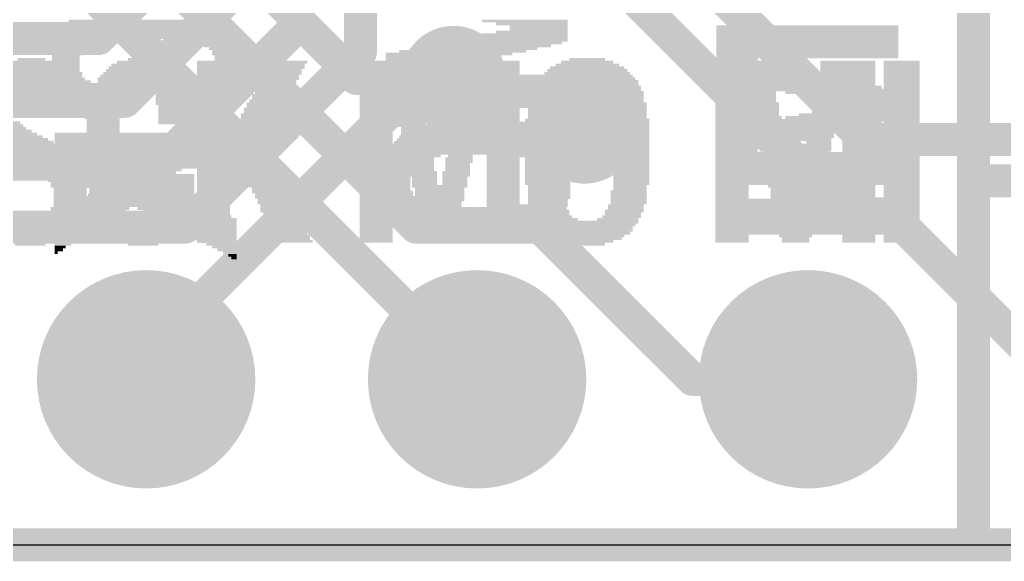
# Model space of a CAD drawing. Extents: x -0.1 to 50.8, y -0.1 to 23.
# Drawn here: x 30.78 to 38.34, y -0.13 to 4.03 of the extents above; entities that cross this region are included whole.
import ezdxf

# ---------------------------------------------------------------- set-up
doc = ezdxf.new("R2010")
doc.units = 0
for name, color, linetype in [('1', 12, 'CONTINUOUS'), ('16', 5, 'CONTINUOUS'), ('17', 110, 'CONTINUOUS'), ('18', 110, 'CONTINUOUS'), ('20', 53, 'CONTINUOUS'), ('200', 40, 'CONTINUOUS'), ('201', 6, 'CONTINUOUS')]:
    doc.layers.add(name, color=color, linetype=linetype)

# ---------------------------------------------------------------- blocks, each defined once
blk = doc.blocks.new('ROUNDP')
at = {"const_width": 0.5}
blk.add_lwpolyline([(0, -0.25, 1), (0, 0.25, 1), (0, -0.25)], format="xyb", dxfattribs=at)
blk = doc.blocks.new('RECT')
blk.add_solid([(-0.5, -0.5), (0.5, -0.5), (-0.5, 0.5), (0.5, 0.5)])
blk = doc.blocks.new('ROUNDV')
at = {"const_width": 0.5}
blk.add_lwpolyline([(0, -0.25, 1), (0, 0.25, 1), (0, -0.25)], format="xyb", dxfattribs=at)

msp = doc.modelspace()

# ---------------------------------------------------------------- linework, layer by layer
at = {"layer": '1', "const_width": 0.254}
for points in [[(38.1, 2.794), (38.1, 22.86)], [(32.8951, 6.5816), (32.8951, 3.9667)], [(33.3951, 6.5816), (33.3951, 3.7842)], [(31.8951, 4.3952), (31.3864, 3.8865)], [(32.3951, 4.2127), (31.5863, 3.4039)], [(32.8951, 3.9667), (31.8497, 2.9213)], [(31.3864, 3.8865), (27.524, 3.8865)], [(33.3951, 3.7842), (32.0496, 2.4387)], [(31.75, 1.4566), (33.8733, 3.5799)], [(33.8733, 3.5799), (34.109, 3.5799)], [(31.5863, 3.4039), (27.7239, 3.4039)], [(31.8497, 2.9213), (28.4318, 2.9213)], [(45.72, 2.794), (38.1, 2.794)], [(32.0496, 2.4387), (29.972, 2.4387)], [(31.75, 1.27), (31.75, 1.4566)], [(0, 0), (45.72, 0)]]:
    msp.add_lwpolyline(points, dxfattribs=at)
at = {"layer": '1', "const_width": 0.127}
for points in [[(32.94, 3.9218, 1), (32.8502, 4.0116)], [(31.3864, 3.823, 1), (31.3864, 3.95)], [(32.8316, 3.9667, 1), (32.9586, 3.9667)], [(31.3415, 3.9314, 1), (31.4313, 3.8416)], [(33.44, 3.7393, 1), (33.3502, 3.8291)], [(33.3316, 3.7842, 1), (33.4586, 3.7842)], [(33.8733, 3.6434, 1), (33.8733, 3.5164)], [(33.9182, 3.535, 1), (33.8284, 3.6248)], [(34.109, 3.5164, 1), (34.109, 3.6434)], [(31.5414, 3.4488, 1), (31.6312, 3.359)], [(31.5863, 3.3404, 1), (31.5863, 3.4674)], [(31.8048, 2.9662, 1), (31.8946, 2.8764)], [(31.8497, 2.8578, 1), (31.8497, 2.9848)], [(38.1, 2.8575, 1), (38.1, 2.7305)], [(38.0365, 2.794, 1), (38.1635, 2.794)], [(32.0047, 2.4836, 1), (32.0945, 2.3938)], [(32.0496, 2.3752, 1), (32.0496, 2.5022)], [(31.8135, 1.4566, 1), (31.6865, 1.4566)], [(31.7051, 1.5015, 1), (31.7949, 1.4117)], [(31.6865, 1.27, 1), (31.8135, 1.27)]]:
    msp.add_lwpolyline(points, format="xyb", dxfattribs=at)
at = {"layer": '16', "const_width": 0.254}
for points in [[(38.1, 22.86), (38.1, 0)], [(34.8996, 5.4747), (37.2628, 3.1115)], [(34.417, 5.2705), (37.1475, 2.54)], [(32.3342, 4.6082), (33.3625, 3.5799)], [(31.8516, 4.4083), (33.8215, 2.4384)], [(31.369, 4.191), (34.29, 1.27)], [(33.3625, 3.5799), (34.109, 3.5799)], [(37.2628, 3.1115), (39.1809, 3.1115)], [(37.1475, 2.54), (37.465, 2.54)], [(37.465, 2.54), (38.735, 1.27)], [(33.8215, 2.4384), (34.774, 2.4384)], [(34.774, 2.4384), (35.9424, 1.27)], [(35.9424, 1.27), (36.83, 1.27)], [(38.1, 0), (0, 0)]]:
    msp.add_lwpolyline(points, dxfattribs=at)
at = {"layer": '16', "const_width": 0.127}
for points in [[(33.3625, 3.6434, 1), (33.3625, 3.5164)], [(34.109, 3.5164, 1), (34.109, 3.6434)], [(33.3176, 3.535, 1), (33.4074, 3.6248)], [(37.2628, 3.175, 1), (37.2628, 3.048)], [(37.2179, 3.0666, 1), (37.3077, 3.1564)], [(37.1475, 2.6035, 1), (37.1475, 2.4765)], [(37.1026, 2.4951, 1), (37.1924, 2.5849)], [(37.5099, 2.5849, 1), (37.4201, 2.4951)], [(37.465, 2.4765, 1), (37.465, 2.6035)], [(33.8215, 2.5019, 1), (33.8215, 2.3749)], [(33.7766, 2.3935, 1), (33.8664, 2.4833)], [(34.8189, 2.4833, 1), (34.7291, 2.3935)], [(34.774, 2.3749, 1), (34.774, 2.5019)], [(34.2451, 1.2251, 1), (34.3349, 1.3149)], [(35.9424, 1.3335, 1), (35.9424, 1.2065)], [(35.8975, 1.2251, 1), (35.9873, 1.3149)], [(36.83, 1.2065, 1), (36.83, 1.3335)], [(38.1, -0.0635, 1), (38.1, 0.0635)], [(38.0365, 0, 1), (38.1635, 0)]]:
    msp.add_lwpolyline(points, format="xyb", dxfattribs=at)
at = {"layer": '20'}
msp.add_line((2.54, 0), (48.26, 0), dxfattribs=at)

# ---------------------------------------------------------------- block references
at = {"layer": '17', "xscale": 1.6764, "yscale": 1.6764, "rotation": 270}
for p in [(31.75, 1.27), (31.75, 1.27), (34.29, 1.27), (34.29, 1.27), (36.83, 1.27), (36.83, 1.27)]:
    msp.add_blockref('ROUNDP', p, dxfattribs=at)
at = {"layer": '18', "xscale": 0.8064, "yscale": 0.8064}
for p in [(34.109, 3.5799), (34.109, 3.5799), (35.1155, 3.175), (35.1155, 3.175)]:
    msp.add_blockref('ROUNDV', p, dxfattribs=at)
at = {"layer": '200', "yscale": 0.0212}
for p, xscale in [((30.8809, 3.704), 0.3598), ((30.8703, 3.7252), 0.2117), ((31.7064, 3.704), 0.3598), ((31.717, 3.7252), 0.2117), ((32.2673, 3.704), 0.254), ((32.8494, 3.704), 0.2752), ((33.6007, 3.704), 0.4233), ((34.405, 3.704), 0.4233), ((35.1353, 3.704), 0.4021), ((35.1353, 3.7252), 0.2752), ((36.3311, 3.704), 0.4233), ((37.1354, 3.704), 0.4233), ((37.5482, 3.704), 0.2752), ((30.8704, 3.6194), 0.5926), ((30.8704, 3.6405), 0.5503), ((30.8704, 3.6617), 0.508), ((30.8809, 3.6829), 0.4445), ((31.7064, 3.6194), 0.5715), ((31.717, 3.6405), 0.5503), ((31.7064, 3.6617), 0.4868), ((31.7064, 3.6829), 0.4445), ((32.2673, 3.6829), 0.254), ((32.2673, 3.6617), 0.254), ((32.2673, 3.6405), 0.254), ((32.2673, 3.6194), 0.254), ((32.807, 3.6405), 0.2752), ((32.807, 3.6194), 0.2752), ((32.8282, 3.6829), 0.2752), ((32.8282, 3.6617), 0.2752), ((33.6007, 3.6829), 0.4233), ((33.6007, 3.6617), 0.4233), ((33.6007, 3.6405), 0.4233), ((33.6007, 3.6194), 0.4233), ((34.405, 3.6829), 0.4233), ((34.405, 3.6617), 0.4233), ((34.405, 3.6405), 0.4233), ((34.405, 3.6194), 0.4233), ((35.1353, 3.6194), 0.6561), ((35.1353, 3.6405), 0.6138), ((35.1353, 3.6617), 0.5715), ((35.1353, 3.6829), 0.4868), ((36.3311, 3.6829), 0.4233), ((36.3311, 3.6617), 0.4233), ((36.3311, 3.6405), 0.4233), ((36.3311, 3.6194), 0.4233), ((37.1354, 3.6829), 0.4233), ((37.1354, 3.6617), 0.4233), ((37.1354, 3.6405), 0.4233), ((37.1354, 3.6194), 0.4233), ((37.5482, 3.6829), 0.2752), ((37.5482, 3.6617), 0.2752), ((37.5482, 3.6405), 0.2752), ((37.5482, 3.6194), 0.2752), ((30.8704, 3.5559), 0.6773), ((30.8809, 3.577), 0.6561), ((30.8704, 3.5982), 0.635), ((31.7064, 3.577), 0.6561), ((31.7064, 3.5559), 0.6561), ((31.7064, 3.5982), 0.6138), ((32.2673, 3.5982), 0.254), ((32.2673, 3.577), 0.254), ((32.2673, 3.5559), 0.254), ((32.7647, 3.5559), 0.2752), ((32.7859, 3.5982), 0.2752), ((32.7859, 3.577), 0.2752), ((33.6113, 3.5982), 0.4445), ((33.6113, 3.577), 0.4445), ((33.6113, 3.5559), 0.4445), ((34.3945, 3.5982), 0.4445), ((34.3945, 3.577), 0.4445), ((34.3945, 3.5559), 0.4445), ((35.1353, 3.5559), 0.7831), ((35.1353, 3.577), 0.7408), ((35.1353, 3.5982), 0.6985), ((36.3417, 3.5982), 0.4445), ((36.3417, 3.577), 0.4445), ((36.3417, 3.5559), 0.4445), ((37.1249, 3.5982), 0.4445), ((37.1249, 3.577), 0.4445), ((37.1249, 3.5559), 0.4445), ((37.5482, 3.5982), 0.2752), ((37.5482, 3.577), 0.2752), ((37.5482, 3.5559), 0.2752), ((30.6693, 3.5135), 0.3175), ((30.6481, 3.4924), 0.2752), ((30.8809, 3.5347), 0.6985), ((31.082, 3.5135), 0.2963), ((31.1032, 3.4924), 0.254), ((31.1138, 3.4712), 0.2328), ((31.4736, 3.4712), 0.2752), ((31.7064, 3.5347), 0.6985), ((31.5053, 3.5135), 0.2963), ((31.4842, 3.4924), 0.254), ((31.9075, 3.5135), 0.2963), ((31.9286, 3.4924), 0.2963), ((31.9392, 3.4712), 0.2752), ((32.2673, 3.5347), 0.254), ((32.2673, 3.5135), 0.254), ((32.2673, 3.4924), 0.254), ((32.2673, 3.4712), 0.254), ((32.7224, 3.4924), 0.2752), ((32.7224, 3.4712), 0.2752), ((32.7435, 3.5347), 0.2752), ((32.7435, 3.5135), 0.2752), ((33.6113, 3.5347), 0.4445), ((33.6113, 3.5135), 0.4445), ((33.6219, 3.4924), 0.4657), ((33.6219, 3.4712), 0.4657), ((34.3839, 3.4924), 0.4657), ((34.3839, 3.4712), 0.4657), ((34.3945, 3.5347), 0.4445), ((34.3945, 3.5135), 0.4445), ((34.8495, 3.4712), 0.2963), ((34.8919, 3.5135), 0.3387), ((34.8707, 3.4924), 0.2963), ((35.1353, 3.5347), 0.7831), ((35.3787, 3.5135), 0.3387), ((35.3998, 3.4924), 0.2963), ((35.421, 3.4712), 0.2963), ((36.3417, 3.5347), 0.4445), ((36.3417, 3.5135), 0.4445), ((36.3523, 3.4924), 0.4657), ((36.3523, 3.4712), 0.4657), ((37.1143, 3.4924), 0.4656), ((37.1143, 3.4712), 0.4656), ((37.1249, 3.5347), 0.4445), ((37.1249, 3.5135), 0.4445), ((37.5482, 3.5347), 0.2752), ((37.5482, 3.5135), 0.2752), ((37.5482, 3.4924), 0.2752), ((37.5482, 3.4712), 0.2752), ((31.1243, 3.45), 0.254), ((31.1243, 3.4289), 0.254), ((31.1349, 3.4077), 0.2328), ((31.4418, 3.4077), 0.254), ((31.463, 3.45), 0.254), ((31.463, 3.4289), 0.254), ((31.9498, 3.45), 0.254), ((31.9498, 3.4289), 0.254), ((31.9498, 3.4077), 0.254), ((32.2673, 3.45), 0.254), ((32.2673, 3.4289), 0.254), ((32.2673, 3.4077), 0.254), ((32.68, 3.4077), 0.2752), ((32.7012, 3.45), 0.2752), ((32.7012, 3.4289), 0.2752), ((33.6219, 3.45), 0.4657), ((33.6219, 3.4289), 0.4657), ((33.6219, 3.4077), 0.4657), ((34.3839, 3.45), 0.4657), ((34.3839, 3.4289), 0.4657), ((34.3839, 3.4077), 0.4657), ((34.8495, 3.45), 0.2963), ((34.8389, 3.4289), 0.2752), ((34.8389, 3.4077), 0.2752), ((35.421, 3.45), 0.2963), ((35.4316, 3.4289), 0.2752), ((35.4316, 3.4077), 0.2752), ((36.3523, 3.45), 0.4657), ((36.3523, 3.4289), 0.4657), ((36.3523, 3.4077), 0.4657), ((37.1143, 3.45), 0.4656), ((37.1143, 3.4289), 0.4656), ((37.1143, 3.4077), 0.4656), ((37.5482, 3.45), 0.2752), ((37.5482, 3.4289), 0.2752), ((37.5482, 3.4077), 0.2752), ((31.1349, 3.3865), 0.2328), ((31.1349, 3.3654), 0.2328), ((31.1349, 3.3442), 0.2328), ((31.1349, 3.323), 0.2328), ((31.4418, 3.3865), 0.254), ((31.4418, 3.3654), 0.254), ((31.4418, 3.3442), 0.254), ((31.4418, 3.323), 0.254), ((31.9604, 3.3865), 0.2752), ((31.971, 3.3654), 0.254), ((31.971, 3.3442), 0.254), ((31.971, 3.323), 0.254), ((32.2673, 3.3865), 0.254), ((32.2673, 3.3654), 0.254), ((32.2673, 3.3442), 0.254), ((32.2673, 3.323), 0.254), ((32.6377, 3.3442), 0.2752), ((32.6377, 3.323), 0.2752), ((32.6589, 3.3865), 0.2752), ((32.6589, 3.3654), 0.2752), ((33.5161, 3.3865), 0.254), ((33.5161, 3.3654), 0.254), ((33.5161, 3.3442), 0.254), ((33.5161, 3.323), 0.254), ((33.7701, 3.3865), 0.2117), ((33.7701, 3.3654), 0.2117), ((33.7701, 3.3442), 0.2117), ((33.7701, 3.323), 0.2117), ((34.2357, 3.3865), 0.2117), ((34.2357, 3.3654), 0.2117), ((34.2357, 3.3442), 0.2117), ((34.2357, 3.323), 0.2117), ((34.4897, 3.3865), 0.254), ((34.4897, 3.3654), 0.254), ((34.4897, 3.3442), 0.254), ((34.4897, 3.323), 0.254), ((34.8178, 3.3865), 0.2752), ((34.8178, 3.3654), 0.2752), ((34.8178, 3.3442), 0.2752), ((34.8178, 3.323), 0.2752), ((35.4527, 3.3865), 0.2752), ((35.4527, 3.3654), 0.2752), ((35.4527, 3.3442), 0.2752), ((35.4527, 3.323), 0.2752), ((36.2465, 3.3865), 0.254), ((36.2465, 3.3654), 0.254), ((36.2465, 3.3442), 0.254), ((36.2465, 3.323), 0.254), ((36.5005, 3.3865), 0.2117), ((36.5005, 3.3654), 0.2117), ((36.5005, 3.3442), 0.2117), ((36.5005, 3.323), 0.2117), ((36.9661, 3.3865), 0.2117), ((36.9661, 3.3654), 0.2117), ((36.9661, 3.3442), 0.2117), ((36.9661, 3.323), 0.2117), ((37.2201, 3.3865), 0.254), ((37.2201, 3.3654), 0.254), ((37.2201, 3.3442), 0.254), ((37.2201, 3.323), 0.254), ((37.5482, 3.3865), 0.2752), ((37.5482, 3.3654), 0.2752), ((37.5482, 3.3442), 0.2752), ((37.5482, 3.323), 0.2752), ((31.4207, 3.2595), 0.254), ((31.4418, 3.3019), 0.254), ((31.4312, 3.2807), 0.2328), ((31.971, 3.3019), 0.254), ((31.971, 3.2807), 0.254), ((31.971, 3.2595), 0.254), ((32.2673, 3.3019), 0.254), ((32.2673, 3.2807), 0.254), ((32.2673, 3.2595), 0.254), ((32.5954, 3.2595), 0.2752), ((32.6165, 3.3019), 0.2752), ((32.6165, 3.2807), 0.2752), ((33.5161, 3.3019), 0.254), ((33.5161, 3.2807), 0.254), ((33.5161, 3.2595), 0.254), ((33.7912, 3.2807), 0.2117), ((33.7912, 3.2595), 0.2117), ((33.7807, 3.3019), 0.1905), ((34.2145, 3.2807), 0.2117), ((34.2145, 3.2595), 0.2117), ((34.2251, 3.3019), 0.1905), ((34.4897, 3.3019), 0.254), ((34.4897, 3.2807), 0.254), ((34.4897, 3.2595), 0.254), ((34.7966, 3.2595), 0.2752), ((34.8178, 3.3019), 0.2752), ((34.8072, 3.2807), 0.254), ((35.4527, 3.3019), 0.2752), ((35.4633, 3.2807), 0.254), ((35.4739, 3.2595), 0.2752), ((36.2465, 3.3019), 0.254), ((36.2465, 3.2807), 0.254), ((36.2465, 3.2595), 0.254), ((36.511, 3.3019), 0.1905), ((36.5216, 3.2807), 0.2117), ((36.5216, 3.2595), 0.2117), ((36.9449, 3.2807), 0.2117), ((36.9449, 3.2595), 0.2117), ((36.9555, 3.3019), 0.1905), ((37.2201, 3.3019), 0.254), ((37.2201, 3.2807), 0.254), ((37.2201, 3.2595), 0.254), ((37.5482, 3.3019), 0.2752), ((37.5482, 3.2807), 0.2752), ((37.5482, 3.2595), 0.2752), ((30.6375, 3.2384), 0.2963), ((30.6481, 3.2172), 0.3175), ((30.6693, 3.196), 0.3175), ((30.6904, 3.1749), 0.3598), ((31.4207, 3.2384), 0.254), ((31.4207, 3.2172), 0.254), ((31.4207, 3.196), 0.254), ((31.4207, 3.1749), 0.254), ((31.971, 3.2384), 0.254), ((32.2673, 3.2384), 0.254), ((32.2673, 3.2172), 0.254), ((32.2673, 3.196), 0.254), ((32.2673, 3.1749), 0.254), ((32.553, 3.196), 0.2752), ((32.553, 3.1749), 0.2752), ((32.5742, 3.2384), 0.2752), ((32.5742, 3.2172), 0.2752), ((33.5161, 3.2384), 0.254), ((33.5161, 3.2172), 0.254), ((33.5161, 3.196), 0.254), ((33.5161, 3.1749), 0.254), ((33.7912, 3.2384), 0.2117), ((33.7912, 3.2172), 0.2117), ((33.8018, 3.196), 0.1905), ((33.8124, 3.1749), 0.2117), ((34.1934, 3.1749), 0.2117), ((34.2145, 3.2384), 0.2117), ((34.2145, 3.2172), 0.2117), ((34.204, 3.196), 0.1905), ((34.4897, 3.2384), 0.254), ((34.4897, 3.2172), 0.254), ((34.4897, 3.196), 0.254), ((34.4897, 3.1749), 0.254), ((34.7966, 3.2384), 0.2752), ((34.7966, 3.2172), 0.2752), ((34.7966, 3.196), 0.2752), ((34.7966, 3.1749), 0.2752), ((35.4739, 3.2384), 0.2752), ((35.4739, 3.2172), 0.2752), ((35.4739, 3.196), 0.2752), ((35.4739, 3.1749), 0.2752), ((36.2465, 3.2384), 0.254), ((36.2465, 3.2172), 0.254), ((36.2465, 3.196), 0.254), ((36.2465, 3.1749), 0.254), ((36.5216, 3.2384), 0.2117), ((36.5216, 3.2172), 0.2117), ((36.5322, 3.196), 0.1905), ((36.5428, 3.1749), 0.2117), ((36.9238, 3.1749), 0.2117), ((36.9449, 3.2384), 0.2117), ((36.9449, 3.2172), 0.2117), ((36.9344, 3.196), 0.1905), ((37.2201, 3.2384), 0.254), ((37.2201, 3.2172), 0.254), ((37.2201, 3.196), 0.254), ((37.2201, 3.1749), 0.254), ((37.5482, 3.2384), 0.2752), ((37.5482, 3.2172), 0.2752), ((37.5482, 3.196), 0.2752), ((37.5482, 3.1749), 0.2752), ((30.7116, 3.1537), 0.4022), ((30.7645, 3.1114), 0.4656), ((30.7434, 3.1325), 0.4233), ((30.7963, 3.0902), 0.4868), ((31.4207, 3.1537), 0.254), ((31.4207, 3.1325), 0.254), ((31.4207, 3.1114), 0.254), ((31.4207, 3.0902), 0.254), ((32.4049, 3.1537), 0.5291), ((32.4049, 3.1325), 0.5291), ((32.3943, 3.1114), 0.508), ((32.4049, 3.0902), 0.5291), ((33.5161, 3.1537), 0.254), ((33.5161, 3.1325), 0.254), ((33.5161, 3.1114), 0.254), ((33.5161, 3.0902), 0.254), ((33.8124, 3.1537), 0.2117), ((33.8124, 3.1325), 0.2117), ((33.823, 3.1114), 0.1905), ((33.823, 3.0902), 0.1905), ((34.1934, 3.1537), 0.2117), ((34.1934, 3.1325), 0.2117), ((34.1828, 3.1114), 0.1905), ((34.1828, 3.0902), 0.1905), ((34.4897, 3.1537), 0.254), ((34.4897, 3.1325), 0.254), ((34.4897, 3.1114), 0.254), ((34.4897, 3.0902), 0.254), ((34.7966, 3.1537), 0.2752), ((34.7966, 3.1325), 0.2752), ((34.7966, 3.1114), 0.2752), ((34.7966, 3.0902), 0.2752), ((35.4739, 3.1537), 0.2752), ((35.4739, 3.1325), 0.2752), ((35.4739, 3.1114), 0.2752), ((35.4739, 3.0902), 0.2752), ((36.2465, 3.1537), 0.254), ((36.2465, 3.1325), 0.254), ((36.2465, 3.1114), 0.254), ((36.2465, 3.0902), 0.254), ((36.5428, 3.1537), 0.2117), ((36.5428, 3.1325), 0.2117), ((36.5534, 3.1114), 0.1905), ((36.5534, 3.0902), 0.1905), ((36.9238, 3.1537), 0.2117), ((36.9238, 3.1325), 0.2117), ((36.9132, 3.1114), 0.1905), ((36.9132, 3.0902), 0.1905), ((37.2201, 3.1537), 0.254), ((37.2201, 3.1325), 0.254), ((37.2201, 3.1114), 0.254), ((37.2201, 3.0902), 0.254), ((37.5482, 3.1537), 0.2752), ((37.5482, 3.1325), 0.2752), ((37.5482, 3.1114), 0.2752), ((37.5482, 3.0902), 0.2752), ((30.8174, 3.069), 0.5291), ((30.8492, 3.0479), 0.5503), ((30.8704, 3.0267), 0.5503), ((31.4207, 3.069), 0.254), ((31.4207, 3.0479), 0.254), ((31.4207, 3.0267), 0.254), ((32.4049, 3.069), 0.5291), ((32.4155, 3.0479), 0.5503), ((32.4155, 3.0267), 0.5503), ((33.5161, 3.069), 0.254), ((33.5161, 3.0479), 0.254), ((33.5161, 3.0267), 0.254), ((33.8336, 3.069), 0.2117), ((33.8336, 3.0479), 0.2117), ((33.8336, 3.0267), 0.2117), ((34.1722, 3.069), 0.2117), ((34.1722, 3.0479), 0.2117), ((34.1722, 3.0267), 0.2117), ((34.4897, 3.069), 0.254), ((34.4897, 3.0479), 0.254), ((34.4897, 3.0267), 0.254), ((34.7966, 3.069), 0.2752), ((34.7966, 3.0479), 0.2752), ((34.7966, 3.0267), 0.2752), ((35.4739, 3.069), 0.2752), ((35.4739, 3.0479), 0.2752), ((35.4739, 3.0267), 0.2752), ((36.2465, 3.069), 0.254), ((36.2465, 3.0479), 0.254), ((36.2465, 3.0267), 0.254), ((36.564, 3.069), 0.2117), ((36.564, 3.0479), 0.2117), ((36.564, 3.0267), 0.2117), ((36.9026, 3.069), 0.2117), ((36.9026, 3.0479), 0.2117), ((36.9026, 3.0267), 0.2117), ((37.2201, 3.069), 0.254), ((37.2201, 3.0479), 0.254), ((37.2201, 3.0267), 0.254), ((37.5482, 3.069), 0.2752), ((37.5482, 3.0479), 0.2752), ((37.5482, 3.0267), 0.2752), ((30.9021, 3.0055), 0.5715), ((30.9233, 2.9844), 0.5715), ((30.955, 2.9632), 0.5503), ((30.9762, 2.942), 0.508), ((31.4207, 3.0055), 0.254), ((31.4207, 2.9844), 0.254), ((31.4207, 2.9632), 0.254), ((31.4207, 2.942), 0.254), ((32.426, 3.0055), 0.5715), ((32.426, 2.9844), 0.5715), ((32.4366, 2.9632), 0.5926), ((32.4366, 2.942), 0.5926), ((33.5161, 3.0055), 0.254), ((33.5161, 2.9844), 0.254), ((33.5161, 2.9632), 0.254), ((33.5161, 2.942), 0.254), ((33.8441, 3.0055), 0.1905), ((33.8441, 2.9844), 0.1905), ((33.8547, 2.9632), 0.2117), ((33.8547, 2.942), 0.2117), ((34.1511, 2.9632), 0.2117), ((34.1511, 2.942), 0.2117), ((34.1616, 3.0055), 0.1905), ((34.1616, 2.9844), 0.1905), ((34.4897, 3.0055), 0.254), ((34.4897, 2.9844), 0.254), ((34.4897, 2.9632), 0.254), ((34.4897, 2.942), 0.254), ((34.7966, 3.0055), 0.2752), ((34.7966, 2.9844), 0.2752), ((34.7966, 2.9632), 0.2752), ((34.7966, 2.942), 0.2752), ((35.4739, 3.0055), 0.2752), ((35.4739, 2.9844), 0.2752), ((35.4739, 2.9632), 0.2752), ((35.4739, 2.942), 0.2752), ((36.2465, 3.0055), 0.254), ((36.2465, 2.9844), 0.254), ((36.2465, 2.9632), 0.254), ((36.2465, 2.942), 0.254), ((36.5745, 3.0055), 0.1905), ((36.5745, 2.9844), 0.1905), ((36.5851, 2.9632), 0.2117), ((36.5851, 2.942), 0.2117), ((36.8814, 2.9632), 0.2117), ((36.8814, 2.942), 0.2117), ((36.892, 3.0055), 0.1905), ((36.892, 2.9844), 0.1905), ((37.2201, 3.0055), 0.254), ((37.2201, 2.9844), 0.254), ((37.2201, 2.9632), 0.254), ((37.2201, 2.942), 0.254), ((37.5482, 3.0055), 0.2752), ((37.5482, 2.9844), 0.2752), ((37.5482, 2.9632), 0.2752), ((37.5482, 2.942), 0.2752), ((31.0079, 2.9209), 0.4868), ((31.0291, 2.8997), 0.4445), ((31.0714, 2.8786), 0.4021), ((31.4207, 2.9209), 0.254), ((31.4207, 2.8997), 0.254), ((31.4207, 2.8786), 0.254), ((32.4366, 2.9209), 0.5926), ((32.4472, 2.8997), 0.6138), ((32.3096, 2.8786), 0.3387), ((32.6271, 2.8786), 0.254), ((33.5161, 2.9209), 0.254), ((33.5161, 2.8997), 0.254), ((33.5161, 2.8786), 0.254), ((33.8653, 2.9209), 0.1905), ((33.8653, 2.8997), 0.1905), ((33.8653, 2.8786), 0.1905), ((34.1405, 2.9209), 0.1905), ((34.1405, 2.8997), 0.1905), ((34.1405, 2.8786), 0.1905), ((34.4897, 2.9209), 0.254), ((34.4897, 2.8997), 0.254), ((34.4897, 2.8786), 0.254), ((34.7966, 2.9209), 0.2752), ((34.7966, 2.8997), 0.2752), ((34.7966, 2.8786), 0.2752), ((35.4739, 2.9209), 0.2752), ((35.4739, 2.8997), 0.2752), ((35.4739, 2.8786), 0.2752), ((36.2465, 2.9209), 0.254), ((36.2465, 2.8997), 0.254), ((36.2465, 2.8786), 0.254), ((36.5957, 2.9209), 0.1905), ((36.5957, 2.8997), 0.1905), ((36.5957, 2.8786), 0.1905), ((36.8709, 2.9209), 0.1905), ((36.8709, 2.8997), 0.1905), ((36.8709, 2.8786), 0.1905), ((37.2201, 2.9209), 0.254), ((37.2201, 2.8997), 0.254), ((37.2201, 2.8786), 0.254), ((37.5482, 2.9209), 0.2752), ((37.5482, 2.8997), 0.2752), ((37.5482, 2.8786), 0.2752), ((31.0926, 2.8574), 0.3598), ((31.1138, 2.8362), 0.3175), ((31.2619, 2.8151), 0.5715), ((31.2725, 2.7939), 0.5503), ((31.4207, 2.8574), 0.254), ((31.4207, 2.8362), 0.254), ((31.9921, 2.8362), 0.254), ((31.9921, 2.8151), 0.254), ((31.9921, 2.7939), 0.254), ((32.299, 2.8574), 0.3175), ((32.299, 2.8362), 0.3175), ((32.2885, 2.8151), 0.2963), ((32.2885, 2.7939), 0.2963), ((32.6377, 2.8574), 0.2752), ((32.6483, 2.8362), 0.254), ((32.6589, 2.8151), 0.2752), ((32.6589, 2.7939), 0.2752), ((33.5161, 2.8574), 0.254), ((33.5161, 2.8362), 0.254), ((33.5161, 2.8151), 0.254), ((33.5161, 2.7939), 0.254), ((33.8759, 2.8574), 0.2117), ((33.8759, 2.8362), 0.2117), ((33.8865, 2.8151), 0.1905), ((33.8865, 2.7939), 0.1905), ((34.1299, 2.8574), 0.2117), ((34.1299, 2.8362), 0.2117), ((34.1193, 2.8151), 0.1905), ((34.1193, 2.7939), 0.1905), ((34.4897, 2.8574), 0.254), ((34.4897, 2.8362), 0.254), ((34.4897, 2.8151), 0.254), ((34.4897, 2.7939), 0.254), ((34.7966, 2.8574), 0.2752), ((34.7966, 2.8362), 0.2752), ((34.7966, 2.8151), 0.2752), ((34.7966, 2.7939), 0.2752), ((35.4739, 2.8574), 0.2752), ((35.4739, 2.8362), 0.2752), ((35.4739, 2.8151), 0.2752), ((35.4739, 2.7939), 0.2752), ((36.2465, 2.8574), 0.254), ((36.2465, 2.8362), 0.254), ((36.2465, 2.8151), 0.254), ((36.2465, 2.7939), 0.254), ((36.6063, 2.8574), 0.2117), ((36.6063, 2.8362), 0.2117), ((36.6169, 2.8151), 0.1905), ((36.6169, 2.7939), 0.1905), ((36.8497, 2.8151), 0.1905), ((36.8497, 2.7939), 0.1905), ((36.8603, 2.8574), 0.2117), ((36.8603, 2.8362), 0.2117), ((37.2201, 2.8574), 0.254), ((37.2201, 2.8362), 0.254), ((37.2201, 2.8151), 0.254), ((37.2201, 2.7939), 0.254), ((37.5482, 2.8574), 0.2752), ((37.5482, 2.8362), 0.2752), ((37.5482, 2.8151), 0.2752), ((37.5482, 2.7939), 0.2752), ((31.2831, 2.7727), 0.5291), ((31.2831, 2.7516), 0.5291), ((31.1667, 2.7304), 0.254), ((31.4312, 2.7304), 0.2328), ((31.9921, 2.7727), 0.254), ((31.9921, 2.7516), 0.254), ((31.9921, 2.7304), 0.254), ((32.2779, 2.7727), 0.2752), ((32.2779, 2.7516), 0.2752), ((32.2673, 2.7304), 0.254), ((32.68, 2.7727), 0.2752), ((32.68, 2.7516), 0.2752), ((32.7012, 2.7304), 0.2752), ((33.5161, 2.7727), 0.254), ((33.5161, 2.7516), 0.254), ((33.5161, 2.7304), 0.254), ((33.8865, 2.7727), 0.1905), ((34.0029, 2.7516), 0.4233), ((34.0029, 2.7304), 0.381), ((34.1193, 2.7727), 0.1905), ((34.4897, 2.7727), 0.254), ((34.4897, 2.7516), 0.254), ((34.4897, 2.7304), 0.254), ((34.7966, 2.7727), 0.2752), ((34.8072, 2.7516), 0.254), ((34.8072, 2.7304), 0.254), ((35.4739, 2.7727), 0.2752), ((35.4633, 2.7516), 0.254), ((35.4633, 2.7304), 0.254), ((36.2465, 2.7727), 0.254), ((36.2465, 2.7516), 0.254), ((36.2465, 2.7304), 0.254), ((36.6169, 2.7727), 0.1905), ((36.7333, 2.7516), 0.4233), ((36.7333, 2.7304), 0.381), ((36.8497, 2.7727), 0.1905), ((37.2201, 2.7727), 0.254), ((37.2201, 2.7516), 0.254), ((37.2201, 2.7304), 0.254), ((37.5482, 2.7727), 0.2752), ((37.5482, 2.7516), 0.2752), ((37.5482, 2.7304), 0.2752), ((31.1667, 2.7092), 0.254), ((31.1667, 2.6881), 0.254), ((31.1667, 2.6669), 0.254), ((31.1667, 2.6457), 0.254), ((31.4418, 2.7092), 0.254), ((31.4418, 2.6881), 0.254), ((31.4418, 2.6669), 0.254), ((31.4418, 2.6457), 0.254), ((31.9816, 2.6669), 0.2752), ((31.971, 2.6457), 0.254), ((31.9921, 2.7092), 0.254), ((31.9921, 2.6881), 0.254), ((32.2673, 2.7092), 0.254), ((32.2673, 2.6881), 0.254), ((32.2673, 2.6669), 0.254), ((32.2673, 2.6457), 0.254), ((32.7012, 2.7092), 0.2752), ((32.7224, 2.6881), 0.2752), ((32.7224, 2.6669), 0.2752), ((32.7435, 2.6457), 0.2752), ((33.5161, 2.7092), 0.254), ((33.5161, 2.6881), 0.254), ((33.5161, 2.6669), 0.254), ((33.5161, 2.6457), 0.254), ((34.0029, 2.7092), 0.381), ((34.0029, 2.6881), 0.381), ((34.0029, 2.6669), 0.381), ((34.0029, 2.6457), 0.381), ((34.4897, 2.7092), 0.254), ((34.4897, 2.6881), 0.254), ((34.4897, 2.6669), 0.254), ((34.4897, 2.6457), 0.254), ((34.8178, 2.7092), 0.2752), ((34.8178, 2.6881), 0.2752), ((34.8178, 2.6669), 0.2752), ((34.8178, 2.6457), 0.2752), ((35.4527, 2.7092), 0.2752), ((35.4527, 2.6881), 0.2752), ((35.4527, 2.6669), 0.2752), ((35.4527, 2.6457), 0.2752), ((36.2465, 2.7092), 0.254), ((36.2465, 2.6881), 0.254), ((36.2465, 2.6669), 0.254), ((36.2465, 2.6457), 0.254), ((36.7333, 2.7092), 0.381), ((36.7333, 2.6881), 0.381), ((36.7333, 2.6669), 0.381), ((36.7333, 2.6457), 0.381), ((37.2201, 2.7092), 0.254), ((37.2201, 2.6881), 0.254), ((37.2201, 2.6669), 0.254), ((37.2201, 2.6457), 0.254), ((37.5482, 2.7092), 0.2752), ((37.5482, 2.6881), 0.2752), ((37.5482, 2.6669), 0.2752), ((37.5482, 2.6457), 0.2752), ((31.1455, 2.5822), 0.254), ((31.1455, 2.5611), 0.254), ((31.1667, 2.6246), 0.254), ((31.1667, 2.6034), 0.254), ((31.4418, 2.6246), 0.254), ((31.4524, 2.6034), 0.2328), ((31.463, 2.5822), 0.254), ((31.463, 2.5611), 0.254), ((31.9604, 2.5611), 0.2752), ((31.971, 2.6246), 0.254), ((31.971, 2.6034), 0.254), ((31.971, 2.5822), 0.254), ((32.2673, 2.6246), 0.254), ((32.2673, 2.6034), 0.254), ((32.2673, 2.5822), 0.254), ((32.2673, 2.5611), 0.254), ((32.7435, 2.6246), 0.2752), ((32.7647, 2.6034), 0.2752), ((32.7647, 2.5822), 0.2752), ((32.7753, 2.5611), 0.2963), ((33.5161, 2.6246), 0.254), ((33.5161, 2.6034), 0.254), ((33.5161, 2.5822), 0.254), ((33.5161, 2.5611), 0.254), ((34.0029, 2.6246), 0.3387), ((34.0029, 2.6034), 0.3387), ((34.0029, 2.5822), 0.3387), ((34.0029, 2.5611), 0.3387), ((34.4897, 2.6246), 0.254), ((34.4897, 2.6034), 0.254), ((34.4897, 2.5822), 0.254), ((34.4897, 2.5611), 0.254), ((34.8178, 2.6246), 0.2752), ((34.8389, 2.6034), 0.2752), ((34.8389, 2.5822), 0.2752), ((34.8495, 2.5611), 0.2963), ((35.421, 2.5611), 0.2963), ((35.4316, 2.6034), 0.2752), ((35.4316, 2.5822), 0.2752), ((35.4527, 2.6246), 0.2752), ((36.2465, 2.6246), 0.254), ((36.2465, 2.6034), 0.254), ((36.2465, 2.5822), 0.254), ((36.2465, 2.5611), 0.254), ((36.7333, 2.6246), 0.3387), ((36.7333, 2.6034), 0.3387), ((36.7333, 2.5822), 0.3387), ((36.7333, 2.5611), 0.3387), ((37.2201, 2.6246), 0.254), ((37.2201, 2.6034), 0.254), ((37.2201, 2.5822), 0.254), ((37.2201, 2.5611), 0.254), ((37.5482, 2.6246), 0.2752), ((37.5482, 2.6034), 0.2752), ((37.5482, 2.5822), 0.2752), ((37.5482, 2.5611), 0.2752), ((30.6375, 2.5187), 0.2963), ((30.6587, 2.4976), 0.3387), ((31.0926, 2.4976), 0.3175), ((31.1243, 2.5187), 0.2963), ((31.1349, 2.5399), 0.2752), ((31.4736, 2.5399), 0.2752), ((31.5053, 2.4976), 0.2963), ((31.4842, 2.5187), 0.254), ((31.9181, 2.4976), 0.3175), ((31.9392, 2.5187), 0.2752), ((31.9498, 2.5399), 0.254), ((32.2673, 2.5399), 0.254), ((32.2673, 2.5187), 0.254), ((32.2673, 2.4976), 0.254), ((32.7964, 2.5187), 0.2963), ((32.7859, 2.5399), 0.2752), ((32.807, 2.4976), 0.2752), ((33.5161, 2.5399), 0.254), ((33.5161, 2.5187), 0.254), ((33.5161, 2.4976), 0.254), ((34.0029, 2.5399), 0.2963), ((34.0029, 2.5187), 0.2963), ((34.0029, 2.4976), 0.2963), ((34.4897, 2.5399), 0.254), ((34.4897, 2.5187), 0.254), ((34.4897, 2.4976), 0.254), ((34.8601, 2.5399), 0.2752), ((34.8707, 2.5187), 0.2963), ((34.9024, 2.4976), 0.3175), ((35.3681, 2.4976), 0.3175), ((35.3998, 2.5187), 0.2963), ((35.4104, 2.5399), 0.2752), ((36.2465, 2.5399), 0.254), ((36.2465, 2.5187), 0.254), ((36.2465, 2.4976), 0.254), ((36.7333, 2.5399), 0.2963), ((36.7333, 2.5187), 0.2963), ((36.7333, 2.4976), 0.2963), ((37.2201, 2.5399), 0.254), ((37.2201, 2.5187), 0.254), ((37.2201, 2.4976), 0.254), ((37.5482, 2.5399), 0.2752), ((37.5482, 2.5187), 0.2752), ((37.5482, 2.4976), 0.2752), ((30.8809, 2.4764), 0.7408), ((30.8703, 2.4552), 0.7196), ((30.8704, 2.4341), 0.6773), ((30.8704, 2.4129), 0.635), ((31.717, 2.4764), 0.6773), ((31.717, 2.4552), 0.6773), ((31.717, 2.4341), 0.635), ((31.717, 2.4129), 0.5926), ((32.2673, 2.4764), 0.254), ((32.2673, 2.4552), 0.254), ((32.2673, 2.4341), 0.254), ((32.2673, 2.4129), 0.254), ((32.807, 2.4764), 0.2752), ((32.8282, 2.4552), 0.2752), ((32.8282, 2.4341), 0.2752), ((32.8494, 2.4129), 0.2752), ((33.5161, 2.4764), 0.254), ((33.5161, 2.4552), 0.254), ((33.5161, 2.4341), 0.254), ((33.5161, 2.4129), 0.254), ((34.0029, 2.4764), 0.2963), ((34.0029, 2.4552), 0.2963), ((34.0029, 2.4341), 0.254), ((34.0029, 2.4129), 0.254), ((34.4897, 2.4764), 0.254), ((34.4897, 2.4552), 0.254), ((34.4897, 2.4341), 0.254), ((34.4897, 2.4129), 0.254), ((35.1353, 2.4764), 0.7831), ((35.1353, 2.4552), 0.7408), ((35.1353, 2.4341), 0.6985), ((35.1353, 2.4129), 0.6985), ((36.2465, 2.4764), 0.254), ((36.2465, 2.4552), 0.254), ((36.2465, 2.4341), 0.254), ((36.2465, 2.4129), 0.254), ((36.7333, 2.4764), 0.2963), ((36.7333, 2.4552), 0.2963), ((36.7333, 2.4341), 0.254), ((36.7333, 2.4129), 0.254), ((37.2201, 2.4764), 0.254), ((37.2201, 2.4552), 0.254), ((37.2201, 2.4341), 0.254), ((37.2201, 2.4129), 0.254), ((37.5482, 2.4764), 0.2752), ((37.5482, 2.4552), 0.2752), ((37.5482, 2.4341), 0.2752), ((37.5482, 2.4129), 0.2752), ((30.8598, 2.3917), 0.6138), ((30.8704, 2.3706), 0.5503), ((30.8598, 2.3494), 0.4868), ((31.717, 2.3917), 0.5503), ((31.717, 2.3706), 0.508), ((31.717, 2.3494), 0.4656), ((32.2673, 2.3917), 0.254), ((32.2673, 2.3706), 0.254), ((32.2673, 2.3494), 0.254), ((32.8494, 2.3917), 0.2752), ((32.8599, 2.3706), 0.2963), ((32.8705, 2.3494), 0.2752), ((33.5161, 2.3917), 0.254), ((33.5161, 2.3706), 0.254), ((33.5161, 2.3494), 0.254), ((34.0029, 2.3917), 0.254), ((34.0029, 2.3706), 0.254), ((34.0029, 2.3494), 0.2117), ((34.4897, 2.3917), 0.254), ((34.4897, 2.3706), 0.254), ((34.4897, 2.3494), 0.254), ((35.1353, 2.3917), 0.6561), ((35.1353, 2.3706), 0.5715), ((35.1353, 2.3494), 0.5291), ((36.2465, 2.3917), 0.254), ((36.2465, 2.3706), 0.254), ((36.2465, 2.3494), 0.254), ((36.7333, 2.3917), 0.254), ((36.7333, 2.3706), 0.254), ((36.7333, 2.3494), 0.2117), ((37.2201, 2.3917), 0.254), ((37.2201, 2.3706), 0.254), ((37.2201, 2.3494), 0.254), ((37.5482, 2.3917), 0.2752), ((37.5482, 2.3706), 0.2752), ((37.5482, 2.3494), 0.2752), ((30.8598, 2.3282), 0.4022), ((30.8598, 2.3071), 0.2328), ((31.717, 2.3282), 0.381), ((31.7276, 2.3071), 0.2328), ((32.2673, 2.3282), 0.254), ((32.8811, 2.3282), 0.2963), ((33.5161, 2.3282), 0.254), ((34.0029, 2.3282), 0.2117), ((34.4897, 2.3282), 0.254), ((35.1353, 2.3282), 0.4021), ((35.1353, 2.3071), 0.2752), ((36.2465, 2.3282), 0.254), ((36.7333, 2.3282), 0.2117), ((37.2201, 2.3282), 0.254), ((37.5482, 2.3282), 0.2752)]:
    msp.add_blockref('RECT', p, dxfattribs=dict(at, xscale=xscale))
at = {"layer": '201', "yscale": 0.0212, "rotation": 180}
for p, xscale in [((31.747, 3.9989), 1.2272), ((31.747, 4.0201), 1.1849), ((34.6563, 4.0201), 0.6559), ((34.7092, 3.9989), 0.5501), ((31.747, 3.9566), 1.3118), ((31.7576, 3.9354), 1.333), ((31.747, 3.9777), 1.2695), ((34.7092, 3.9354), 0.5501), ((34.7621, 3.9777), 0.4443), ((34.7621, 3.9566), 0.4443), ((36.825, 3.9777), 1.3964), ((36.825, 3.9566), 1.3964), ((36.825, 3.9354), 1.3964), ((31.2075, 3.8508), 0.3174), ((31.271, 3.872), 0.4443), ((31.747, 3.9143), 1.3541), ((31.747, 3.8931), 1.3541), ((32.2337, 3.872), 0.4232), ((32.2972, 3.8508), 0.2962), ((34.4764, 3.8508), 0.931), ((34.5505, 3.872), 0.8675), ((34.6034, 3.8931), 0.7617), ((34.6563, 3.9143), 0.6559), ((36.825, 3.9143), 1.3964), ((36.825, 3.8931), 1.3964), ((36.825, 3.872), 1.3964), ((36.825, 3.8508), 1.3964), ((31.1546, 3.8085), 0.2539), ((31.144, 3.7873), 0.2327), ((31.1864, 3.8296), 0.2751), ((32.3183, 3.8296), 0.2539), ((32.3501, 3.8085), 0.2327), ((32.3606, 3.7873), 0.2116), ((34.1802, 3.7873), 0.9733), ((34.2754, 3.8085), 0.9521), ((34.3812, 3.8296), 0.9521), ((36.825, 3.8296), 1.3964), ((36.825, 3.8085), 1.3964), ((36.825, 3.7873), 1.3964), ((31.144, 3.7662), 0.2327), ((31.1335, 3.745), 0.2116), ((31.1335, 3.7238), 0.2116), ((31.1335, 3.7027), 0.2116), ((32.3606, 3.7662), 0.2116), ((32.3712, 3.745), 0.1904), ((32.3712, 3.7238), 0.1904), ((32.3712, 3.7027), 0.1904), ((34.0744, 3.7662), 0.9733), ((33.9792, 3.7238), 0.7829), ((34.0321, 3.745), 0.8886), ((33.9369, 3.7027), 0.6982), ((36.825, 3.7662), 1.3964), ((36.825, 3.745), 1.3964), ((36.2855, 3.7238), 0.3174), ((36.3278, 3.7027), 0.402), ((31.144, 3.6181), 0.2327), ((31.1335, 3.6815), 0.2116), ((31.1335, 3.6604), 0.2116), ((31.1335, 3.6392), 0.2116), ((32.3606, 3.6181), 0.2116), ((32.3712, 3.6815), 0.1904), ((32.3712, 3.6604), 0.1904), ((32.3712, 3.6392), 0.1904), ((33.884, 3.6815), 0.5924), ((33.8417, 3.6604), 0.5078), ((33.7888, 3.6392), 0.402), ((33.7465, 3.6181), 0.3174), ((36.3807, 3.6815), 0.5078), ((36.423, 3.6604), 0.5924), ((36.4759, 3.6392), 0.6982), ((36.5182, 3.6181), 0.7829), ((31.144, 3.5969), 0.2327), ((31.1546, 3.5757), 0.2539), ((31.1864, 3.5546), 0.2751), ((32.3395, 3.5546), 0.2539), ((32.3501, 3.5757), 0.2327), ((32.3606, 3.5969), 0.2116), ((34.286, 3.5969), 1.3964), ((34.286, 3.5757), 1.3964), ((34.286, 3.5546), 1.3964), ((36.5711, 3.5969), 0.8886), ((36.6134, 3.5757), 0.9733), ((36.7192, 3.5546), 0.9733), ((31.2181, 3.5334), 0.3385), ((31.2921, 3.5123), 0.4866), ((31.2921, 3.4911), 0.4866), ((31.3027, 3.4699), 0.4655), ((32.1808, 3.4911), 0.529), ((32.1808, 3.4699), 0.529), ((32.2654, 3.5123), 0.3597), ((32.3077, 3.5334), 0.2751), ((34.286, 3.5334), 1.3964), ((34.286, 3.5123), 1.3964), ((34.286, 3.4911), 1.3964), ((34.286, 3.4699), 1.3964), ((36.8144, 3.5334), 0.9521), ((36.9202, 3.5123), 0.9521), ((37.0154, 3.4911), 0.931), ((37.0895, 3.4699), 0.8675), ((31.3027, 3.4488), 0.4655), ((31.3133, 3.4276), 0.4443), ((31.3133, 3.4065), 0.4443), ((32.1702, 3.4488), 0.5078), ((32.1702, 3.4276), 0.5078), ((32.1596, 3.4065), 0.4866), ((34.286, 3.4488), 1.3964), ((34.286, 3.4276), 1.3964), ((34.286, 3.4065), 1.3964), ((37.1424, 3.4488), 0.7617), ((37.1953, 3.4276), 0.6559), ((37.2482, 3.4065), 0.5501), ((31.3239, 3.3853), 0.4232), ((31.3345, 3.3642), 0.402), ((31.345, 3.343), 0.3808), ((31.3662, 3.3218), 0.3385), ((32.149, 3.3853), 0.4655), ((32.149, 3.3642), 0.4655), ((32.1173, 3.3218), 0.402), ((32.1385, 3.343), 0.4443), ((34.286, 3.3853), 1.3964), ((34.286, 3.3642), 1.3964), ((37.1953, 3.3218), 0.6559), ((37.2482, 3.343), 0.5501), ((37.3011, 3.3853), 0.4443), ((37.3011, 3.3642), 0.4443), ((31.3768, 3.3007), 0.3174), ((31.4085, 3.2795), 0.2539), ((31.4508, 3.2584), 0.1693), ((32.1067, 3.3007), 0.3808), ((32.0856, 3.2795), 0.3385), ((32.0538, 3.2584), 0.2751), ((34.286, 3.2584), 0.5078), ((37.0154, 3.2584), 0.931), ((37.0895, 3.2795), 0.8675), ((37.1424, 3.3007), 0.7617), ((32.0009, 3.2372), 0.1693), ((34.286, 3.1737), 1.1002), ((34.286, 3.1949), 1.0156), ((34.286, 3.216), 0.931), ((34.2966, 3.2372), 0.7829), ((36.6134, 3.1737), 0.9733), ((36.7192, 3.1949), 0.9733), ((36.8144, 3.216), 0.9521), ((36.9202, 3.2372), 0.9521), ((31.747, 3.1526), 1.3964), ((31.747, 3.1314), 1.3964), ((31.747, 3.1103), 1.3964), ((31.747, 3.0891), 1.3964), ((34.286, 3.0891), 1.2695), ((34.2966, 3.1103), 1.2483), ((34.2966, 3.1314), 1.206), ((34.286, 3.1526), 1.1425), ((36.5711, 3.1526), 0.8886), ((36.5182, 3.1314), 0.7829), ((36.4759, 3.1103), 0.6982), ((36.423, 3.0891), 0.5924), ((31.747, 3.0679), 1.3964), ((31.747, 3.0468), 1.3964), ((31.747, 3.0256), 1.3964), ((34.286, 3.0256), 1.3541), ((34.286, 3.0679), 1.3118), ((34.2966, 3.0468), 1.333), ((36.3807, 3.0679), 0.5078), ((36.3278, 3.0468), 0.402), ((36.2855, 3.0256), 0.3174), ((31.747, 3.0045), 1.3964), ((31.747, 2.9833), 1.3964), ((31.747, 2.9621), 1.3964), ((31.747, 2.941), 1.3964), ((33.7253, 2.941), 0.2751), ((33.7994, 2.9833), 0.4232), ((33.7465, 2.9621), 0.3174), ((34.286, 3.0045), 1.3541), ((34.7832, 2.9833), 0.402), ((34.8361, 2.9621), 0.2962), ((34.8573, 2.941), 0.2539), ((36.825, 3.0045), 1.3964), ((36.825, 2.9833), 1.3964), ((36.825, 2.9621), 1.3964), ((36.825, 2.941), 1.3964), ((31.747, 2.9198), 1.3964), ((31.747, 2.8987), 1.3964), ((31.8105, 2.8775), 0.4232), ((33.6936, 2.9198), 0.2539), ((33.683, 2.8987), 0.2327), ((33.683, 2.8775), 0.2327), ((34.889, 2.9198), 0.2327), ((34.8996, 2.8987), 0.2116), ((34.8996, 2.8775), 0.2116), ((36.825, 2.9198), 1.3964), ((36.825, 2.8987), 1.3964), ((36.825, 2.8775), 1.3964), ((31.673, 2.7929), 0.402), ((31.7047, 2.814), 0.4232), ((31.747, 2.8352), 0.4232), ((31.7682, 2.8564), 0.4232), ((33.6724, 2.8564), 0.2116), ((33.6724, 2.8352), 0.2116), ((33.6724, 2.814), 0.2116), ((33.6724, 2.7929), 0.2116), ((34.9102, 2.8564), 0.1904), ((34.9102, 2.8352), 0.1904), ((34.9102, 2.814), 0.1904), ((34.9102, 2.7929), 0.1904), ((36.825, 2.8564), 1.3964), ((36.825, 2.8352), 1.3964), ((36.825, 2.814), 1.3964), ((36.825, 2.7929), 1.3964), ((31.673, 2.7294), 0.6136), ((31.6624, 2.7506), 0.5501), ((31.6624, 2.7717), 0.4655), ((33.6724, 2.7717), 0.2116), ((33.6724, 2.7506), 0.2116), ((33.6724, 2.7294), 0.2116), ((34.9102, 2.7717), 0.1904), ((34.9102, 2.7506), 0.1904), ((34.9102, 2.7294), 0.1904), ((36.825, 2.7717), 1.3964), ((31.6941, 2.6448), 0.9098), ((31.6836, 2.6659), 0.8463), ((31.6836, 2.6871), 0.7617), ((31.673, 2.7083), 0.6982), ((33.683, 2.7083), 0.2327), ((33.683, 2.6871), 0.2327), ((33.6936, 2.6659), 0.2539), ((33.7253, 2.6448), 0.2751), ((34.8573, 2.6448), 0.2539), ((34.889, 2.6659), 0.2327), ((34.8996, 2.7083), 0.2116), ((34.8996, 2.6871), 0.2116), ((36.825, 2.6448), 1.3964), ((31.3345, 2.5601), 0.4866), ((31.3768, 2.5813), 0.4866), ((31.6941, 2.6025), 1.0791), ((31.6941, 2.6236), 0.9944), ((31.9798, 2.5813), 0.5924), ((32.0221, 2.5601), 0.5924), ((33.7465, 2.6236), 0.3174), ((33.7994, 2.6025), 0.4232), ((34.286, 2.5813), 1.3541), ((34.286, 2.5601), 1.3541), ((34.7832, 2.6025), 0.402), ((34.8361, 2.6236), 0.2962), ((36.825, 2.6236), 1.3964), ((36.825, 2.6025), 1.3964), ((36.825, 2.5813), 1.3964), ((36.825, 2.5601), 1.3964), ((31.2604, 2.4967), 0.4232), ((31.2816, 2.5178), 0.4655), ((31.3027, 2.539), 0.4655), ((32.0644, 2.539), 0.5924), ((32.1067, 2.5178), 0.5924), ((32.149, 2.4967), 0.5924), ((34.2966, 2.539), 1.333), ((34.286, 2.5178), 1.3118), ((34.286, 2.4967), 1.2695), ((36.825, 2.539), 1.3964), ((36.825, 2.5178), 1.3964), ((36.825, 2.4967), 1.3964), ((31.2498, 2.4755), 0.402), ((31.2181, 2.4332), 0.3385), ((31.1969, 2.412), 0.2962), ((31.2287, 2.4544), 0.3597), ((32.1702, 2.4755), 0.5501), ((32.1914, 2.4544), 0.5078), ((32.2125, 2.4332), 0.4655), ((32.2231, 2.412), 0.4443), ((34.2966, 2.4755), 1.2483), ((34.2966, 2.4544), 1.206), ((34.286, 2.4332), 1.1425), ((34.286, 2.412), 1.1002), ((36.825, 2.4755), 1.3964), ((36.825, 2.4544), 1.3964), ((36.825, 2.4332), 1.3964), ((36.825, 2.412), 1.3964), ((31.1758, 2.3909), 0.2539), ((31.1652, 2.3697), 0.2327), ((31.144, 2.3486), 0.1904), ((32.2443, 2.3909), 0.402), ((32.2654, 2.3697), 0.3597), ((32.2866, 2.3486), 0.3174), ((34.286, 2.3909), 1.0156), ((34.286, 2.3697), 0.931), ((34.2966, 2.3486), 0.7829), ((36.825, 2.3909), 1.3964), ((31.1123, 2.3062), 0.127), ((31.0911, 2.2851), 0.0846), ((31.1335, 2.3274), 0.1693), ((31.0806, 2.2639), 0.0635), ((32.3077, 2.3274), 0.2751), ((32.3289, 2.3062), 0.2327), ((32.3501, 2.2851), 0.1904), ((32.3712, 2.2639), 0.1481), ((34.286, 2.3274), 0.5078), ((31.0594, 2.2428), 0.0212), ((32.3924, 2.2428), 0.1058), ((32.4135, 2.2216), 0.0635), ((32.4241, 2.2005), 0.0423)]:
    msp.add_blockref('RECT', p, dxfattribs=dict(at, xscale=xscale))

doc.saveas('drawing.dxf')
